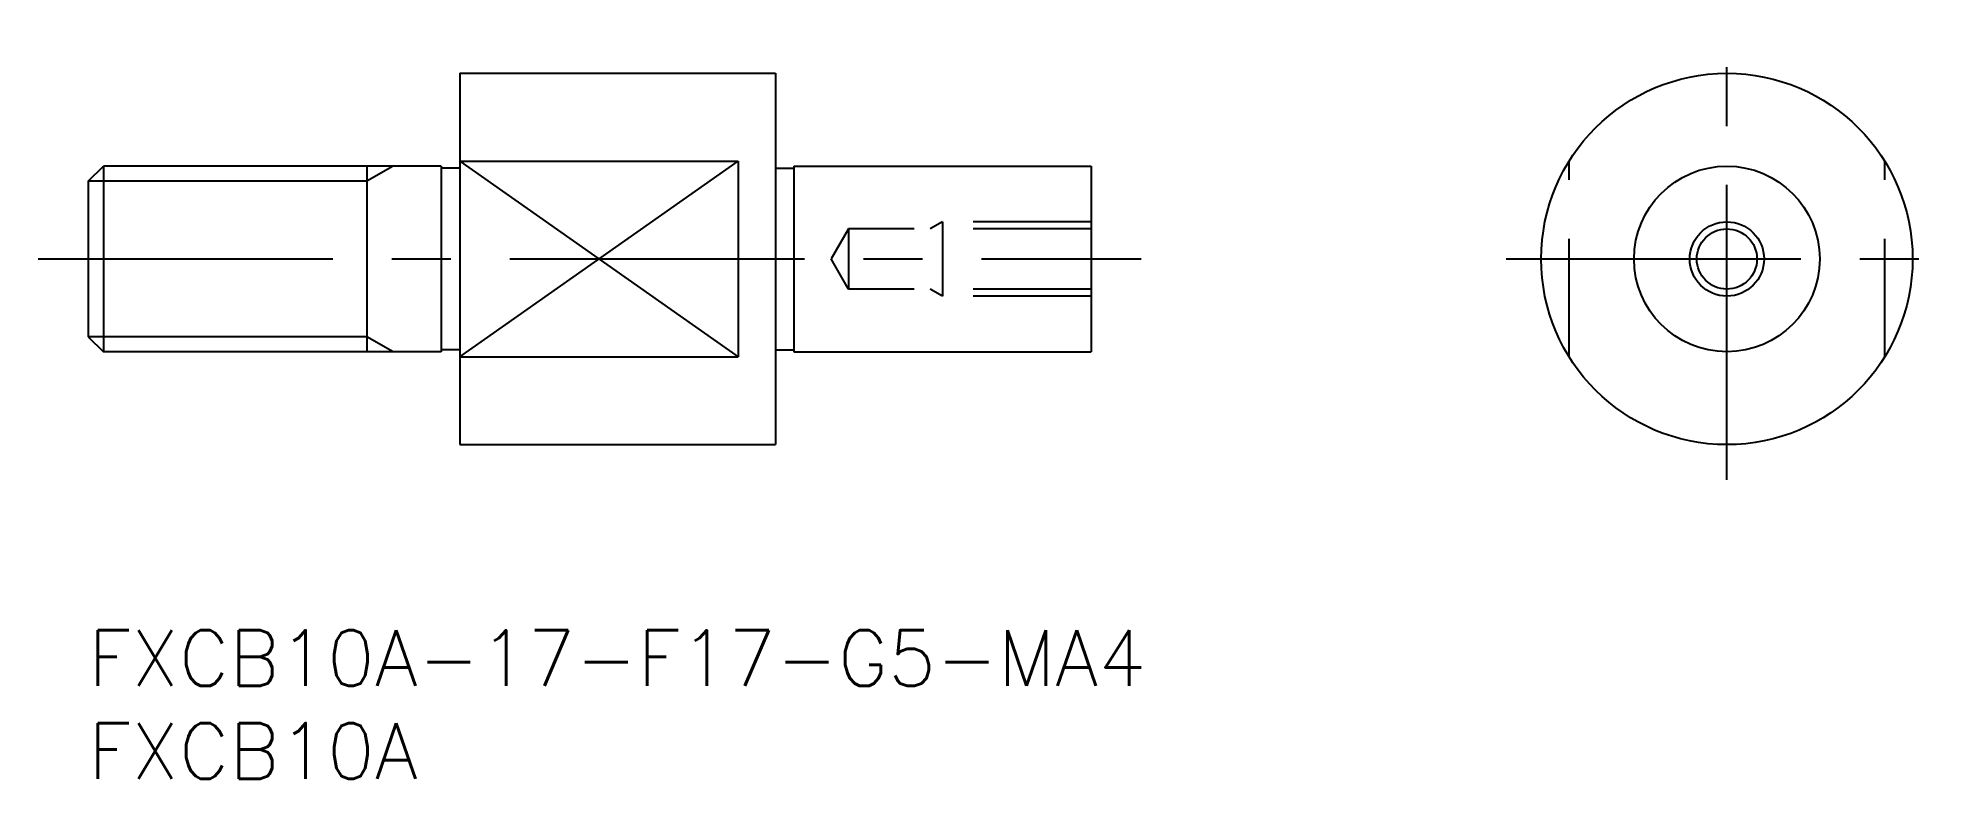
# Model space of a CAD drawing. Extents: x -3 to 100, y -8 to 32.
import ezdxf

# ---------------------------------------------------------------- set-up
doc = ezdxf.new("R2010")
doc.units = 0
doc.header["$LTSCALE"] = 0.5
doc.linetypes.add('CENTER', pattern=[50.8, 31.75, -6.35, 6.35, -6.35])
doc.linetypes.add('DASHED', pattern=[19.05, 12.7, -6.35])
for name, color, linetype in [('MSM_CENTER', 1, 'CENTER'), ('MSM_CONTINUOUS', 7, 'CONTINUOUS'), ('MSM_DASHED', 4, 'DASHED'), ('MSM_NARROW', 5, 'CONTINUOUS'), ('MSM_PART_NUMBER', 7, 'CONTINUOUS')]:
    doc.layers.add(name, color=color, linetype=linetype)
doc.styles.get("Standard").update_dxf_attribs({"font": 'txt.shx', "height": 3, "bigfont": 'bigfont.shx'})

# ---------------------------------------------------------------- blocks, each defined once
blk = doc.blocks.new('*U3')
at = {"layer": 'MSM_PART_NUMBER'}
blk.add_text('FXCB10A-17-F17-G5-MA4', height=3, dxfattribs=at).set_placement((0, -3))
blk = doc.blocks.new('*U4')
at = {"layer": 'MSM_PART_NUMBER'}
blk.add_text('FXCB10A', height=3, dxfattribs=at).set_placement((0, -8))

msp = doc.modelspace()

# ---------------------------------------------------------------- linework, layer by layer
at = {"layer": 'MSM_CENTER'}
for p, q in [((88.24, 8.11), (88.24, 31.89)), ((-2.7, 20), (56.7, 20)), ((76.35, 20), (100.14, 20))]:
    msp.add_line(p, q, dxfattribs=at)
at = {"layer": 'MSM_CONTINUOUS'}
for p, q in [((20, 30), (20, 10)), ((20, 30), (37, 30)), ((37, 30), (37, 10)), ((0, 24.19), (0.81, 25)), ((0.81, 25), (0.81, 15)), ((19, 25), (0.81, 25)), ((15, 25), (15, 15)), ((19, 25), (19, 15)), ((20, 24.9), (19, 24.9)), ((20, 25.27), (35, 25.27)), ((35, 25.27), (35, 14.73)), ((37, 24.9), (38, 24.9)), ((38, 25), (54, 25)), ((38, 25), (38, 15)), ((54, 25), (54, 15)), ((0, 24.19), (0, 15.81)), ((0, 15.81), (0.81, 15)), ((19, 15), (0.81, 15)), ((20, 15.1), (19, 15.1)), ((20, 14.73), (35, 14.73)), ((37, 15.1), (38, 15.1)), ((38, 15), (54, 15)), ((20, 10), (37, 10))]:
    msp.add_line(p, q, dxfattribs=at)
for radius in [10, 5, 1.62]:
    msp.add_circle((88.24, 20), radius, dxfattribs=at)
at = {"layer": 'MSM_DASHED'}
for p, q in [((79.74, 14.73), (79.74, 25.27)), ((96.74, 14.73), (96.74, 25.27)), ((40.94, 21.62), (40, 20)), ((54, 21.62), (40.94, 21.62)), ((40.94, 21.62), (40.94, 18.38)), ((46, 22), (45.34, 21.62)), ((54, 22), (46, 22)), ((46, 22), (46, 18)), ((40.94, 18.38), (40, 20)), ((54, 18.38), (40.94, 18.38)), ((46, 18), (45.34, 18.38)), ((54, 18), (46, 18))]:
    msp.add_line(p, q, dxfattribs=at)
at = {"layer": 'MSM_NARROW'}
for p, q in [((16.41, 25), (15, 24.19)), ((20, 25.27), (35, 14.73)), ((20, 14.73), (35, 25.27)), ((15, 24.19), (0, 24.19)), ((15, 15.81), (0, 15.81)), ((16.41, 15), (15, 15.81))]:
    msp.add_line(p, q, dxfattribs=at)
msp.add_circle((88.24, 20), 2, dxfattribs=at)

# ---------------------------------------------------------------- block references
at = {"layer": 'MSM_CONTINUOUS'}
for name in ['*U3', '*U4']:
    msp.add_blockref(name, (0, 0), dxfattribs=at)

doc.saveas('drawing.dxf')
